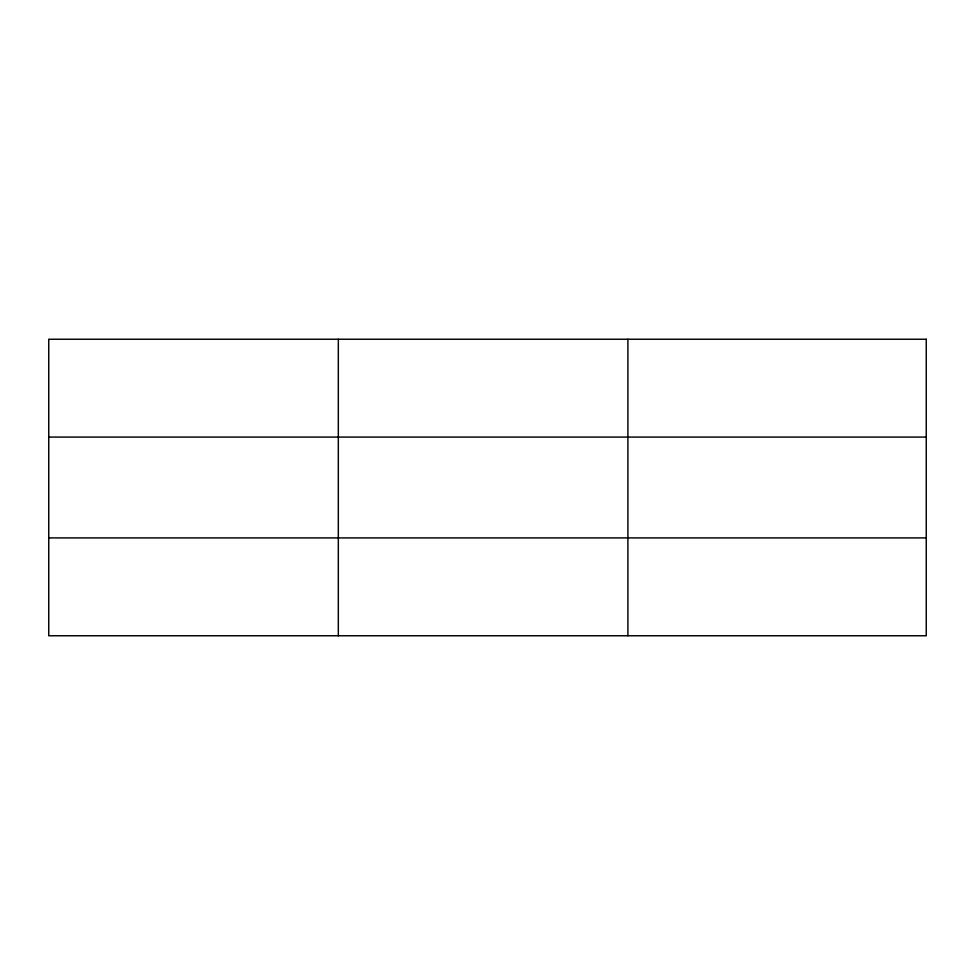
<?xml version="1.0" encoding="UTF-8"?>
<svg xmlns="http://www.w3.org/2000/svg" width="975" height="975" viewBox="0 0 975 975"><rect width="100%" height="100%" fill="white"/><g stroke="black" fill="none" stroke-linecap="round" stroke-linejoin="round"><path stroke-width="1.46" d="M338.325 339.239L338.325 635.761M627.9 339.239L627.9 635.761M48.75 437.092L926.25 437.092M48.75 537.908L926.25 537.908M926.25 339.239L926.25 635.761L48.75 635.761L48.75 339.239L926.25 339.239"/></g></svg>
